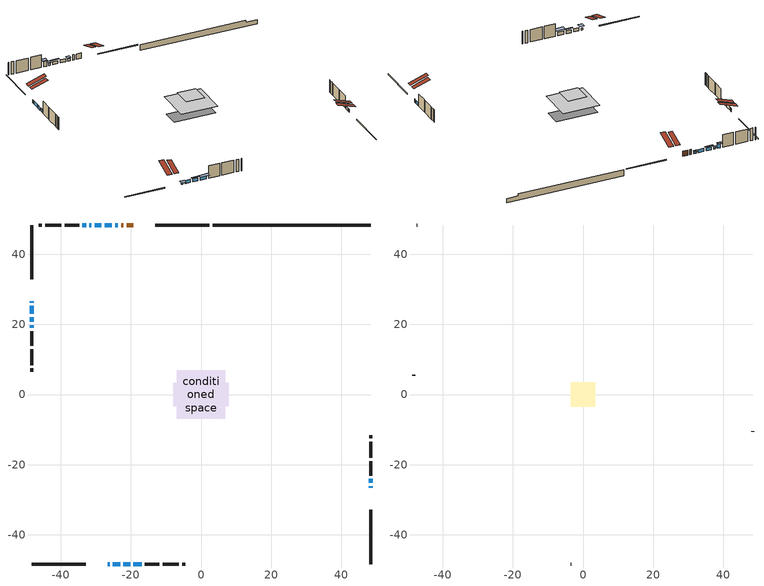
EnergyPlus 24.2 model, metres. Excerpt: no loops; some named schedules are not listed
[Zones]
conditioned space
 floor adiabatic (AdiabaticFloorConstruction): -6.95,-6.95 -6.95,6.95 6.95,6.95 6.95,-6.95 z3.79
 floor foundation (Slab1 construction): -7.96,-3.3 -7.96,3.3 7.96,3.3 7.96,-3.3 z-0.99
 wall outside (RimJoist1 construction): 2.4,48.35 -13.09,48.35 / -48.35,-48.35 -32.86,-48.35 / -48.35,48.35 -48.35,32.86 / 48.35,-48.35 48.35,-32.86 z1.35:1.65
 wall outside (AdiabaticWallConstruction 1): -19.37,48.35 -21.25,48.35 / -22.17,48.35 -22.76,48.35 z1.35:3.38
 wall outside (AdiabaticWallConstruction): -26.58,-48.35 -26.04,-48.35 / -31.3,48.35 -31.84,48.35 z1.35:2.21; -23.69,48.35 -24.53,48.35 z1.35:2.32; -25.12,-48.35 -23.06,-48.35 / -25.46,48.35 -27.51,48.35 / -48.35,26.58 -48.35,26.2 / -48.35,25.27 -48.35,22.99 / 48.35,-26.58 48.35,-26.15 / -48.35,22.06 -48.35,20.75 / -48.35,19.82 -48.35,18.97 / 48.35,-25.23 48.35,-24.08 z1.35:2.57; -28.44,48.35 -30.37,48.35 / -22.13,-48.35 -20.2,-48.35 z1.35:2.49; -32.76,48.35 -33.83,48.35 z1.35:3.38; -19.27,-48.35 -16.94,-48.35 z1.35:2.72
 wall outside (Wall1 construction): -34.76,48.35 -38.92,48.35 / -16.01,-48.35 -11.85,-48.35 / -48.35,18.04 -48.35,13.88 / 48.35,-23.16 48.35,-18.99 z1.35:6.23
 wall outside (Wall2 construction): -39.85,48.35 -44.45,48.35 / -10.92,-48.35 -6.32,-48.35 / -48.35,12.95 -48.35,8.36 / 48.35,-18.06 48.35,-13.47 z1.35:6.23
 wall outside (Wall3 construction): -45.38,48.35 -46.29,48.35 / -5.39,-48.35 -4.47,-48.35 / -48.35,7.43 -48.35,6.51 / 48.35,-12.54 48.35,-11.62 z1.35:6.23
 wall foundation (FoundationWall1 construction): 3.33,48.35,-0.99 3.33,48.35,1.35 43.85,48.35,1.35 43.85,48.35,0.62 48.35,48.35,0.62 48.35,48.35,-0.99
 window (WindowConstruction 9): -26.58,-48.35 -26.05,-48.35 z1.35:2.21
 window (WindowConstruction 4): -23.69,48.35 -24.53,48.35 z1.35:2.32
 window (WindowConstruction 5): -25.12,-48.35 -23.06,-48.35 z1.35:2.57
 window (WindowConstruction 6): -25.46,48.35 -27.51,48.35 z1.35:2.57
 window (WindowConstruction 12): -48.35,26.58 -48.35,26.2 z1.35:2.57
 window (WindowConstruction 7): -28.44,48.35 -30.37,48.35 z1.35:2.49
 window (WindowConstruction 8): -22.13,-48.35 -20.2,-48.35 z1.35:2.49
 window (WindowConstruction 10): -31.3,48.35 -31.83,48.35 z1.35:2.21
 window (WindowConstruction 13): -48.35,25.27 -48.35,22.99 z1.35:2.57
 window (WindowConstruction 14): 48.35,-26.58 48.35,-26.16 z1.35:2.57
 window (WindowConstruction 11): -32.76,48.35 -33.83,48.35 z1.35:3.38
 window (WindowConstruction): -48.35,22.06 -48.35,20.75 z1.35:2.57
 window (WindowConstruction 1): -48.35,19.82 -48.35,18.97 z1.35:2.57
 window (WindowConstruction 2): -19.27,-48.35 -16.94,-48.35 z1.35:2.72
 window (WindowConstruction 3): 48.35,-25.23 48.35,-24.08 z1.35:2.57
 door (Door): -19.37,48.35 -21.25,48.35 z1.35:3.38
 door (Door 1): -22.18,48.35 -22.76,48.35 z1.35:3.38
 ceiling adiabatic (AdiabaticFloorConstruction): 6.95,-6.95 6.95,6.95 -6.95,6.95 -6.95,-6.95 z3.79
 roof outside (Roof2 construction): -18.44,48.35,6.23 -18.44,42.02,8.34 -16.77,42.02,8.34 -16.77,48.35,6.23; -27.51,-48.35,6.23 -27.51,-42.02,8.34 -29.17,-42.02,8.34 -29.17,-48.35,6.23; -48.35,27.51,6.23 -42.02,27.51,8.34 -42.02,29.17,8.34 -48.35,29.17,6.23; 48.35,-27.51,6.23 42.02,-27.51,8.34 42.02,-29.17,8.34 48.35,-29.17,6.23
attic - vented
 floor to conditioned space (Floor1 construction Reversed): -3.56,-3.56 -3.56,3.56 3.56,3.56 3.56,-3.56 z6.23
 wall outside (Wall4 construction): -47.22,48.35 -47.42,48.35 / -3.54,-48.35 -3.35,-48.35 / -48.35,5.58 -48.35,5.38 / 48.35,-10.69 48.35,-10.5 z1.35:6.23
 roof outside (Roof1 construction): -15.84,48.35,6.23 -15.84,41.41,8.54 -14.02,41.41,8.54 -14.02,48.35,6.23; -30.1,-48.35,6.23 -30.1,-41.41,8.54 -31.93,-41.41,8.54 -31.93,-48.35,6.23; -48.35,30.1,6.23 -41.41,30.1,8.54 -41.41,31.93,8.54 -48.35,31.93,6.23; 48.35,-30.1,6.23 41.41,-30.1,8.54 41.41,-31.93,8.54 48.35,-31.93,6.23
shading: -25.44,-48.35 -27.19,-48.35 -27.19,-49.87 -25.44,-49.87 z2.82; -24.83,48.35 -23.39,48.35 -23.39,49.57 -24.83,49.57 z2.61; -30.98,48.35 -27.83,48.35 -27.83,48.65 -30.98,48.65 z3.1; -19.59,-48.35 -22.74,-48.35 -22.74,-48.65 -19.59,-48.65 z3.1; -32.13,48.35 -31,48.35 -31,49.57 -32.13,49.57 z2.51; -34.13,48.35 -32.46,48.35 -32.46,49.57 -34.13,49.57 z3.68; -16.33,-48.35 -19.88,-48.35 -19.88,-49.87 -16.33,-49.87 z3.33
[Building]
Building 1: Terrain=Suburbs
[Site:Location]
Montreal St Hubert_QC: Latitude {deg}=45.52; Longitude {deg}=-73.42; Time Zone {hr}=-5; Elevation {m}=27; Keep Site Location Information=Yes
[Site:GroundTemperature:Shallow]
1.93383, -0.393777, -0.58018, 0.524388, 4.95861, 9.37218, 13.1985, 15.6224, 15.8283, 13.8569, 10.1281, 5.84996
[Site:WaterMainsTemperature]
Calculation Method=Schedule; Temperature Schedule=mains temperature schedule
[Material] Roughness=Rough; Thermal Absorptance=0.9
Name | Thickness {m} | Conductivity {W/m-K} | Density {kg/m3} | Specific Heat {J/kg-K} | Solar Absorptance | Visible Absorptance
asphalt or fiberglass shingles | 0.00635 | 0.162714 | 1121.4 | 1465.45 | 0.84 | 0.84
ceiling loosefill ins | 0.169333 | 0.0480833 | 16.02 | 1046.75 | 0.7 | 0.7
ceiling stud and cavity | 0.1397 | 0.106923 | 65.682 | 1177.47 | 0.7 | 0.7
concrete 4.0 in. | 0.1016 | 1.803125 | 2242.8 | 837.4 | 0.7 | 0.7
concrete 8.0 in. | 0.2032 | 1.803125 | 2242.8 | 837.4 | 0.7 | 0.7
door material | 0.04445 | 0.188738 | 512.64 | 1214.23 | 0.7 | 0.7
exterior vertical ins | 0.0457286 | 0.029427 | 32.04 | 1214.23 | 0.7 | 0.7
floor covering | 0.0127 | 0.0433444 | 54.468 | 1339.84 | 0.6 | 0.6
floor rigid ins; wall rigid ins 1 | 0.512978 | 0.029427 | 32.04 | 1214.23 | 0.7 | 0.7
floor stud and cavity | 0.1397 | 1.75129 | 37.0049 | 1207.88 | 0.7 | 0.7
furniture material conditioned space 1 | 0.1524 | 0.115458 | 640.8 | 1214.23 | 0.6 | 0.6
gypsum board | 0.0127 | 0.160291 | 801 | 837.4 | 0.6 | 0.6
gypsum board 1 | 0.0127 | 0.160291 | 801 | 837.4 | 0.7 | 0.7
osb sheathing 0.5 in. | 0.0127 | 0.115458 | 512.64 | 1214.23 | 0.7 | 0.7
osb sheathing 0.75 in. | 0.01905 | 0.115458 | 512.64 | 1214.23 | 0.7 | 0.7
osb sheathing 2.0 in. | 0.0508 | 0.115458 | 512.64 | 1214.23 | 0.7 | 0.7
rim joist rigid ins; wall rigid ins | 0.051816 | 0.029427 | 32.04 | 1214.23 | 0.7 | 0.7
rim joist stud and cavity | 0.0508 | 0.559327 | 125.044 | 1163.47 | 0.6 | 0.6
roof rigid ins | 0.103632 | 0.029427 | 32.04 | 1214.23 | 0.7 | 0.7
roof stud and cavity | 0.2032 | 0.249901 | 78.34581 | 1123.46 | 0.7 | 0.7
wall stud and cavity | 0.1397 | 0.164604 | 139.0536 | 1170.24 | 0.7 | 0.7
wall stud and cavity 1 | 0.1397 | 0.200352 | 139.0536 | 1170.24 | 0.7 | 0.7
wall stud and cavity 2 | 0.1397 | 0.174756 | 139.0536 | 1170.24 | 0.7 | 0.7
wall stud and cavity 3 | 0.0889 | 6.1454 | 50.32683 | 1063.81 | 0.6 | 0.6
wall stud and cavity 4 | 0.0889 | 0.380278 | 52.3479 | 1209.89 | 0.7 | 0.7
wall stud and cavity 5 | 0.0889 | 0.391764 | 83.0341 | 1211.67 | 0.7 | 0.7
wood siding | 0.0254 | 0.102417 | 544.68 | 1172.36 | 0 | 0
wood siding 1 | 0.00254 | 0.102417 | 544.68 | 1172.36 | 0 | 0
wood siding 2; wood siding 3; wood siding 4 | 0.0254 | 0.102417 | 544.68 | 1172.36 | 0.7 | 0.7
[WindowMaterial:SimpleGlazingSystem]
Name | U-Factor {W/m2-K} | Solar Heat Gain Coefficient
WindowMaterial | 2.91679 | 0.67
WindowMaterial 1 | 2.938365 | 0.65
WindowMaterial 2 | 2.92474 | 0.66
WindowMaterial 3 | 2.95256 | 0.63
WindowMaterial 4 | 2.95029 | 0.64
WindowMaterial 5 | 2.906 | 0.68
WindowMaterial 6 | 2.99287 | 0.59
WindowMaterial 7 | 2.969594 | 0.62
WindowMaterial 8 | 2.992306 | 0.59
[Construction]
AdiabaticFloorConstruction: floor stud and cavity, floor rigid ins, osb sheathing 0.75 in., floor covering
AdiabaticWallConstruction: wood siding 3, wall rigid ins 1, wall stud and cavity 4, gypsum board
AdiabaticWallConstruction 1: wood siding 4, wall rigid ins 1, wall stud and cavity 4, gypsum board
Door; Door 1: door material
Floor1 construction Reversed: gypsum board, ceiling stud and cavity, ceiling loosefill ins
FoundationWall1 construction: concrete 8.0 in., gypsum board 1
furniture construction conditioned space 1: furniture material conditioned space 1
PartitionWallConstruction: gypsum board, wall stud and cavity 5, gypsum board
RimJoist1 construction: wood siding 2, rim joist rigid ins, osb sheathing 2.0 in., rim joist stud and cavity
Roof1 construction: asphalt or fiberglass shingles
Roof2 construction: asphalt or fiberglass shingles, roof rigid ins, osb sheathing 0.75 in., roof stud and cavity, gypsum board
Slab1 construction: concrete 4.0 in.
Wall1 construction: wood siding, wall rigid ins, osb sheathing 0.5 in., wall stud and cavity, gypsum board
Wall2 construction: wood siding, wall rigid ins, osb sheathing 0.5 in., wall stud and cavity 1, gypsum board
Wall3 construction: wood siding, wall rigid ins, osb sheathing 0.5 in., wall stud and cavity 2, gypsum board
Wall4 construction: wood siding 1, wall stud and cavity 3
WindowConstruction; WindowConstruction 2: WindowMaterial
WindowConstruction 1: WindowMaterial 1
WindowConstruction 10; WindowConstruction 12; WindowConstruction 9: WindowMaterial 6
WindowConstruction 11: WindowMaterial 7
WindowConstruction 13; WindowConstruction 3: WindowMaterial 2
WindowConstruction 14: WindowMaterial 8
WindowConstruction 4: WindowMaterial 3
WindowConstruction 5; WindowConstruction 6: WindowMaterial 4
WindowConstruction 7; WindowConstruction 8: WindowMaterial 5
[Zone] Multiplier=1; Part of Total Floor Area=Yes
Name | Volume {m3}
attic - vented | 19.0322
conditioned space | 745.7
[Space]
Name | Zone | Volume {m3}
attic - vented 1 | attic - vented | 19.0322
conditioned space 1 | conditioned space | 745.7
[ZoneInfiltration:EffectiveLeakageArea]
infil attic - vented 1: Zone or Space=attic - vented 1; Schedule=Always On Discrete; Effective Air Leakage Area {cm2}=1962.97; Stack Coefficient=0.000499896; Wind Coefficient=1.51064e-05
[ZoneMixing]
whole house fan mix: Zone or Space=attic - vented; Schedule=Always On Continuous; Design Flow Rate Calculation Method=Flow/Zone; Design Flow Rate {m3/s}=0; Source Zone or Space=conditioned space
[SurfaceProperty:ExposedFoundationPerimeter]
Slab1: Exposed Perimeter Calculation Method=TotalExposedPerimeter; Total Exposed Perimeter {m}=45.019
[InternalMass] Zone or ZoneList=conditioned space; Space or SpaceList=conditioned space 1
Name | Construction | Surface Area {m2}
furniture mass conditioned space 1 | furniture construction conditioned space 1 | 119.332
partition wall mass | PartitionWallConstruction | 298.33
[Lights]
interior lighting: Zone or ZoneList or Space or SpaceList=conditioned space 1; Schedule=interior lighting schedule; Design Level Calculation Method=LightingLevel; Lighting Level {W}=343.2; Return Air Fraction=0; Fraction Radiant=0.6; Fraction Visible=0.2; Fraction Replaceable=1
[People]
occupants: Zone or ZoneList or Space or SpaceList=conditioned space 1; Number of People Schedule=occupants schedule; Number of People Calculation Method=People; Number of People=3; Fraction Radiant=0.314171; Sensible Heat Fraction=0.56303; Activity Level Schedule=occupants activity schedule; Carbon Dioxide Generation Rate {m3/s-W}=0; Enable ASHRAE 55 Comfort Warnings=No; Mean Radiant Temperature Calculation Type=EnclosureAveraged
[ElectricEquipment] Zone or ZoneList or Space or SpaceList=conditioned space 1; Design Level Calculation Method=EquipmentLevel
Name | Schedule | Design Level {W} | Fraction Latent | Fraction Radiant | Fraction Lost
clothes dryer | clothes dryer schedule | 140.772 | 0.015 | 0.081 | 0.85
clothes washer | clothes washer schedule | 32.1985 | 0.03 | 0.162 | 0.7
cooking range | cooking range schedule | 215.147 | 0.08 | 0.432 | 0.2
dishwasher | dishwasher schedule | 66.8632 | 0.3 | 0.18 | 0.4
fridge | fridge schedule | 72.9452 | 0 | 0.6 | 0
mech vent house fan | mech vent house fan schedule | 200 | 0 | 0 | 1
mech vent house fan cfis | mech vent house fan cfis schedule | 0 | 0 | 0 | 0
misc plug loads | misc plug loads schedule | 494.7 | 0.045 | 0.513 | 0.1
whole house fan | Always On Discrete | 0 | 0 | 0 | 1
[OtherEquipment] Zone or ZoneList or Space or SpaceList=conditioned space 1; Design Level Calculation Method=EquipmentLevel
Name | Fuel Type | Schedule | Design Level {W} | Fraction Latent | Fraction Radiant | Fraction Lost
clothes dryer 1 | Electricity | clothes dryer schedule | 0 | 0.015 | 0.081 | 0.85
cooking range 1 | Electricity | cooking range schedule | 0 | 0.08 | 0.432 | 0.2
general water use latent | None | general water use schedule | 62.594 | 1 | 0 | 0
general water use sensible | None | general water use schedule | -61.6891 | 0 | 0.6 | 0
mech vent house fan latent load | None | Always On Discrete | 0 | 1 | 0 | 0
mech vent house fan sensible load | None | Always On Discrete | 0 | 0 | 0 | 0
water heater energy adjustment1 | Electricity | Always On Discrete | 0.01 | 0 | 0 | 1
[ZoneInfiltration:DesignFlowRate] Zone or ZoneList or Space or SpaceList=conditioned space 1; Schedule=Always On Discrete; Design Flow Rate Calculation Method=Flow/Zone; Design Flow Rate {m3/s}=0
infil flow; natural vent flow; whole house fan flow
[ZoneControl:Thermostat]
conditioned space Thermostat: Zone or ZoneList=conditioned space; Control Type Schedule=conditioned space Thermostat Schedule; Control 1=conditioned space temperature setpoint; Temperature Difference Between Cutout And Setpoint {deltaC}=0
[ZoneHVAC:Baseboard:Convective:Electric]
electric baseboard: Availability Schedule=Always On Discrete; Heating Design Capacity {W}=17007.8; Efficiency=1
[AirLoopHVAC:UnitarySystem] Control Type=Load; Controlling Zone or Thermostat Location=conditioned space; Dehumidification Control Type=None; Availability Schedule=Always On Discrete; Fan Placement=BlowThrough; DX Heating Coil Sizing Ratio=1; Use DOAS DX Cooling Coil=No; Minimum Supply Air Temperature {C}=2; Latent Load Control=SensibleOnlyLoadControl; Cooling Supply Air Flow Rate Method=None; Heating Supply Air Flow Rate Method=SupplyAirFlowRate; Heating Supply Air Flow Rate {m3/s}=0.00141584; No Load Supply Air Flow Rate Method=SupplyAirFlowRate; No Load Supply Air Flow Rate {m3/s}=0; No Load Supply Air Flow Rate Control Set To Low Speed=Yes; Maximum Supply Air Temperature {C}=48.8889; Maximum Outdoor Dry-Bulb Temperature for Supplemental Heater Operation {C}=21; Ancillary On-Cycle Electric Power {W}=0; Ancillary Off-Cycle Electric Power {W}=0
Name | Supply Fan | Supply Air Fan Operating Mode Schedule | Heating Coil
unit heater unitary system | unit heater supply fan | unit heater auto fan schedule | unit heater htg coil
unit heater unitary system 1 | unit heater supply fan 1 | unit heater auto fan schedule 1 | unit heater htg coil 1
[Fan:SystemModel] Availability Schedule=Always On Discrete; Design Maximum Air Flow Rate {m3/s}=0.00141584; Speed Control Method=Discrete; Electric Power Minimum Flow Rate Fraction=0.2; Design Pressure Rise {Pa}=500; Motor Efficiency=1; Motor In Air Stream Fraction=1; Design Electric Power Consumption {W}=Autosize; Design Power Sizing Method=PowerPerFlow; Electric Power Per Unit Flow Rate {W/(m3/s)}=1e-06; Electric Power Per Unit Flow Rate Per Unit Pressure {W/((m3/s)-Pa)}=1.66667; Fan Total Efficiency=0.7; Motor Loss Radiative Fraction=0; Number of Speeds=1; Speed Flow Fraction 1=1; Speed Electric Power Fraction 1=1
unit heater supply fan; unit heater supply fan 1
[Coil:Heating:Fuel] Availability Schedule=Always On Discrete; Fuel Type=OtherFuel1; Burner Efficiency=0.3; Nominal Capacity {W}=0.293071; On Cycle Parasitic Electric Load {W}=0; Off Cycle Parasitic Fuel Load {W}=0
unit heater htg coil; unit heater htg coil 1
[Zone equipment]
conditioned space: electric baseboard, unit heater unitary system, unit heater unitary system 1
[Foundation:Kiva]
Foundation Kiva 1: Initial Indoor Air Temperature {C}=21; Wall Height Above Grade {m}=1.35002; Wall Depth Below Slab {m}=0.2032; Custom Block Material Name 1=exterior vertical ins; Custom Block Depth 1 {m}=2.34001; Custom Block X Position 1 {m}=0.2159; Custom Block Z Position 1 {m}=0
[Foundation:Kiva:Settings]
Soil Conductivity {W/m-K}=0.849921; Soil Density {kg/m3}=1842.3; Soil Specific Heat {J/kg-K}=418.7; Ground Solar Absorptivity=0.9; Ground Thermal Absorptivity=0.9; Ground Surface Roughness {m}=0.03; Far-Field Width {m}=40; Deep-Ground Boundary Condition=ZeroFlux; Deep-Ground Depth {m}=40; Minimum Cell Dimension {m}=0.2; Maximum Cell Growth Coefficient=3; Simulation Timestep=Timestep
[Exterior:Lights]
exterior lighting: Schedule=exterior lighting schedule; Design Level {W}=75.6
[EnergyManagementSystem:GlobalVariable]
infil_program_Qfan
infil_program_Qinf
natural_vent_program_Qnv
natural_vent_program_Qwhf
[EnergyManagementSystem:Sensor]
Name | Output:Variable or Output:Meter Index Key | Output:Variable or Output:Meter
airflow_gain | infil flow | Infiltration Sensible Heat Gain Energy
airflow_gain_1 | natural vent flow | Infiltration Sensible Heat Gain Energy
airflow_gain_2 | whole house fan flow | Infiltration Sensible Heat Gain Energy
airflow_loss | infil flow | Infiltration Sensible Heat Loss Energy
airflow_loss_1 | natural vent flow | Infiltration Sensible Heat Loss Energy
airflow_loss_2 | whole house fan flow | Infiltration Sensible Heat Loss Energy
clg_load_cond |  | Cooling:EnergyTransfer:Zone:CONDITIONED SPACE
clg_sp_s; clg_sp_s_1 | cooling setpoint | Schedule Value
clothes_dryer_exhaust_0_sch_s | clothes dryer exhaust 0 schedule | Schedule Value
conditioned_space_clg_unmet_s | conditioned space | Zone Cooling Setpoint Not Met Time
conditioned_space_htg_unmet_s | conditioned space | Zone Heating Setpoint Not Met Time
cool_season | cooling season schedule | Schedule Value
fridge_tin_s | conditioned space | Zone Mean Air Temperature
htg_load_cond |  | Heating:EnergyTransfer:Zone:CONDITIONED SPACE
htg_sp_s; htg_sp_s_1 | heating setpoint | Schedule Value
ig_ee_conv | clothes dryer | Electric Equipment Convective Heating Energy
ig_ee_conv_2 | cooking range | Electric Equipment Convective Heating Energy
ig_ee_conv_4 | fridge | Electric Equipment Convective Heating Energy
ig_ee_conv_5 | misc plug loads | Electric Equipment Convective Heating Energy
ig_ee_conv_6 | whole house fan | Electric Equipment Convective Heating Energy
ig_ee_rad | clothes dryer | Electric Equipment Radiant Heating Energy
ig_ee_rad_2 | cooking range | Electric Equipment Radiant Heating Energy
ig_ee_rad_4 | fridge | Electric Equipment Radiant Heating Energy
ig_ee_rad_5 | misc plug loads | Electric Equipment Radiant Heating Energy
ig_ee_rad_6 | whole house fan | Electric Equipment Radiant Heating Energy
ig_lgt_conv | interior lighting | Lights Convective Heating Energy
ig_lgt_rad | interior lighting | Lights Radiant Heating Energy
ig_lgt_vis | interior lighting | Lights Visible Radiation Heating Energy
ig_oe_conv | clothes dryer 1 | Other Equipment Convective Heating Energy
ig_oe_conv_1 | cooking range 1 | Other Equipment Convective Heating Energy
ig_oe_conv_2 | general water use latent | Other Equipment Convective Heating Energy
ig_oe_conv_3 | general water use sensible | Other Equipment Convective Heating Energy
ig_oe_conv_4 | water heater energy adjustment1 | Other Equipment Convective Heating Energy
ig_oe_rad | clothes dryer 1 | Other Equipment Radiant Heating Energy
ig_oe_rad_1 | cooking range 1 | Other Equipment Radiant Heating Energy
ig_oe_rad_2 | general water use latent | Other Equipment Radiant Heating Energy
ig_oe_rad_3 | general water use sensible | Other Equipment Radiant Heating Energy
ig_oe_rad_4 | water heater energy adjustment1 | Other Equipment Radiant Heating Energy
ig_ppl_conv | occupants | People Convective Heating Energy
ig_ppl_rad | occupants | People Radiant Heating Energy
im_conv | furniture mass conditioned space 1 | Surface Inside Face Convection Heat Gain Energy
im_conv_1 | partition wall mass | Surface Inside Face Convection Heat Gain Energy
im_ig | furniture mass conditioned space 1 | Surface Inside Face Internal Gains Radiation Heat Gain Energy
im_ig_1 | partition wall mass | Surface Inside Face Internal Gains Radiation Heat Gain Energy
im_lgt | furniture mass conditioned space 1 | Surface Inside Face Lights Radiation Heat Gain Energy
im_lgt_1 | partition wall mass | Surface Inside Face Lights Radiation Heat Gain Energy
im_sol | furniture mass conditioned space 1 | Surface Inside Face Solar Radiation Heat Gain Energy
im_sol_1 | partition wall mass | Surface Inside Face Solar Radiation Heat Gain Energy
im_surf | furniture mass conditioned space 1 | Surface Inside Face Net Surface Thermal Radiation Heat Gain Energy
im_surf_1 | partition wall mass | Surface Inside Face Net Surface Thermal Radiation Heat Gain Energy
mv_conv | mech vent house fan | Electric Equipment Convective Heating Energy
mv_conv_1 | mech vent house fan cfis | Electric Equipment Convective Heating Energy
mv_conv_2 | mech vent house fan latent load | Other Equipment Convective Heating Energy
mv_conv_3 | mech vent house fan sensible load | Other Equipment Convective Heating Energy
mv_rad | mech vent house fan | Electric Equipment Radiant Heating Energy
mv_rad_1 | mech vent house fan cfis | Electric Equipment Radiant Heating Energy
mv_rad_2 | mech vent house fan latent load | Other Equipment Radiant Heating Energy
mv_rad_3 | mech vent house fan sensible load | Other Equipment Radiant Heating Energy
natural_vent_s | natural vent schedule | Schedule Value
out_pb_s |  | Site Outdoor Air Barometric Pressure
out_wt_s |  | Site Outdoor Air Humidity Ratio
site_vw_s |  | Site Wind Speed
ss_back_out | Window1 | Surface Window Shortwave from Zone Back Out Window Heat Transfer Rate
ss_back_out_1 | Window10 | Surface Window Shortwave from Zone Back Out Window Heat Transfer Rate
ss_back_out_10 | Window3 | Surface Window Shortwave from Zone Back Out Window Heat Transfer Rate
ss_back_out_11 | Window5 | Surface Window Shortwave from Zone Back Out Window Heat Transfer Rate
ss_back_out_12 | Window6 | Surface Window Shortwave from Zone Back Out Window Heat Transfer Rate
ss_back_out_13 | Window7 | Surface Window Shortwave from Zone Back Out Window Heat Transfer Rate
ss_back_out_14 | Window9 | Surface Window Shortwave from Zone Back Out Window Heat Transfer Rate
ss_back_out_2 | Window11 | Surface Window Shortwave from Zone Back Out Window Heat Transfer Rate
ss_back_out_3 | Window14 | Surface Window Shortwave from Zone Back Out Window Heat Transfer Rate
ss_back_out_4 | Window17 | Surface Window Shortwave from Zone Back Out Window Heat Transfer Rate
ss_back_out_5 | Window18 | Surface Window Shortwave from Zone Back Out Window Heat Transfer Rate
ss_back_out_6 | Window19 | Surface Window Shortwave from Zone Back Out Window Heat Transfer Rate
ss_back_out_7 | Window2 | Surface Window Shortwave from Zone Back Out Window Heat Transfer Rate
ss_back_out_8 | Window20 | Surface Window Shortwave from Zone Back Out Window Heat Transfer Rate
ss_back_out_9 | Window22 | Surface Window Shortwave from Zone Back Out Window Heat Transfer Rate
ss_conv | Door1 | Surface Inside Face Convection Heat Gain Energy
ss_conv_1 | Door4 | Surface Inside Face Convection Heat Gain Energy
ss_conv_10 | Window20 | Surface Inside Face Convection Heat Gain Energy
ss_conv_11 | Window22 | Surface Inside Face Convection Heat Gain Energy
ss_conv_12 | Window3 | Surface Inside Face Convection Heat Gain Energy
ss_conv_13 | Window5 | Surface Inside Face Convection Heat Gain Energy
ss_conv_14 | Window6 | Surface Inside Face Convection Heat Gain Energy
ss_conv_15 | Window7 | Surface Inside Face Convection Heat Gain Energy
ss_conv_16 | Window9 | Surface Inside Face Convection Heat Gain Energy
ss_conv_2 | Window1 | Surface Inside Face Convection Heat Gain Energy
ss_conv_3 | Window10 | Surface Inside Face Convection Heat Gain Energy
ss_conv_4 | Window11 | Surface Inside Face Convection Heat Gain Energy
ss_conv_5 | Window14 | Surface Inside Face Convection Heat Gain Energy
ss_conv_6 | Window17 | Surface Inside Face Convection Heat Gain Energy
ss_conv_7 | Window18 | Surface Inside Face Convection Heat Gain Energy
ss_conv_8 | Window19 | Surface Inside Face Convection Heat Gain Energy
ss_conv_9 | Window2 | Surface Inside Face Convection Heat Gain Energy
ss_ig | Door1 | Surface Inside Face Internal Gains Radiation Heat Gain Energy
ss_ig_1 | Door4 | Surface Inside Face Internal Gains Radiation Heat Gain Energy
ss_ig_10 | Window20 | Surface Inside Face Internal Gains Radiation Heat Gain Energy
ss_ig_11 | Window22 | Surface Inside Face Internal Gains Radiation Heat Gain Energy
ss_ig_12 | Window3 | Surface Inside Face Internal Gains Radiation Heat Gain Energy
ss_ig_13 | Window5 | Surface Inside Face Internal Gains Radiation Heat Gain Energy
ss_ig_14 | Window6 | Surface Inside Face Internal Gains Radiation Heat Gain Energy
ss_ig_15 | Window7 | Surface Inside Face Internal Gains Radiation Heat Gain Energy
ss_ig_16 | Window9 | Surface Inside Face Internal Gains Radiation Heat Gain Energy
ss_ig_2 | Window1 | Surface Inside Face Internal Gains Radiation Heat Gain Energy
ss_ig_3 | Window10 | Surface Inside Face Internal Gains Radiation Heat Gain Energy
ss_ig_4 | Window11 | Surface Inside Face Internal Gains Radiation Heat Gain Energy
ss_ig_5 | Window14 | Surface Inside Face Internal Gains Radiation Heat Gain Energy
